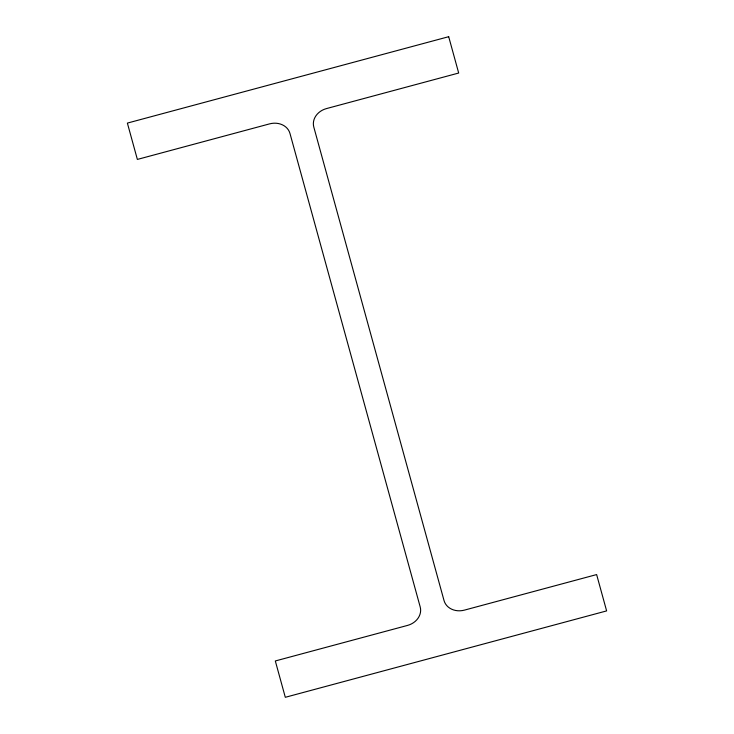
<?xml version="1.0" encoding="UTF-8"?>
<svg xmlns="http://www.w3.org/2000/svg" width="734" height="734" viewBox="0 0 734 734"><rect width="100%" height="100%" fill="white"/><g stroke="black" fill="none" stroke-linecap="round" stroke-linejoin="round"><path stroke-width="1.1" d="M448.694 36.7L127.377 123.092L137.368 159.425L269.598 123.872A17.102 14.524 -14.2 0 1 289.967 133.432L420.206 606.972A17.102 14.524 -14.2 0 1 407.535 625.414L275.314 660.967L285.306 697.3L606.623 610.908L596.632 574.575L464.402 610.128A17.102 14.524 -14.2 0 1 444.033 600.568L313.794 127.028A17.102 14.524 -14.2 0 1 326.465 108.586L458.686 73.033L448.694 36.7"/></g></svg>
